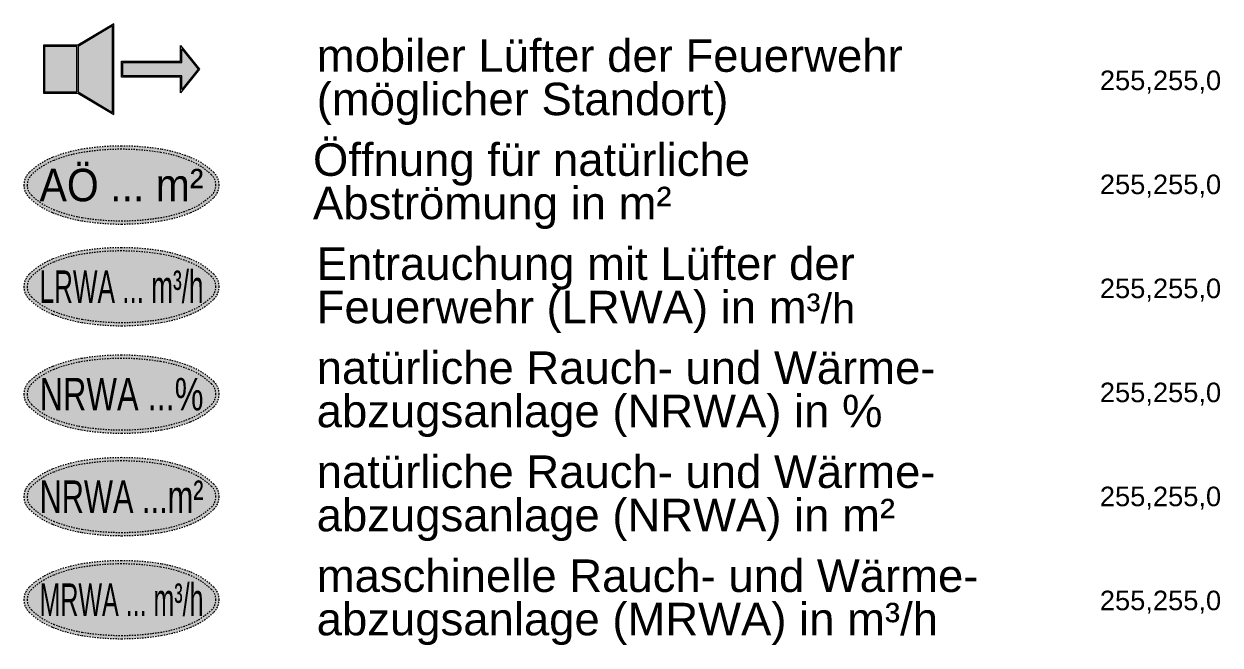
# Paper-space layout 'Layout1' of a CAD drawing. Header units: metres. Extents: x 6 to 406, y 9 to 566.
# Drawn here: x 108.6 to 200.5, y 340.1 to 387.9 of the extents above; entities that cross this region are included whole.
import ezdxf
from ezdxf.enums import TextEntityAlignment as Align

# ---------------------------------------------------------------- set-up
doc = ezdxf.new("R2010")
doc.units = ezdxf.units.M
doc.linetypes.add('AL_0_Ausgezogen', pattern=[1, 1, 0])
doc.layers.get('0').update_dxf_attribs({"linetype": 'AL_0_Ausgezogen', "lineweight": 18})
doc.layers.add('BS_Symbole', color=7, linetype='AL_0_Ausgezogen', lineweight=18)
doc.styles.add('ARIAL', font='arial.ttf')

# ---------------------------------------------------------------- blocks, each defined once
blk = doc.blocks.new('Mobiler Luefter der Feuerwehr')
at = {"lineweight": 5}
h = blk.add_hatch(color=7, dxfattribs=at)
h.dxf.hatch_style = 1
h.paths.add_polyline_path([(-600, 183.786007326657), (-600, -183.7860073267409), (-336.5247370610351, -183.7860073267409), (-59.99999999999869, -348.0000000000415), (-59.99999999999869, 347.9999999999588), (-336.5247370610351, 183.786007326657)])
h.paths.add_polyline_path([(-343.1131943669366, 174.7860073266573), (-343.1131943669366, -174.7860073267405), (-591, -174.7860073267405), (-591, 174.7860073266573)], flags=16)
h.paths.add_polyline_path([(-334.1131943669367, 174.7860072523243), (-68.99999999999875, 332.4115423923486), (-68.99999999999875, -332.4115428729224), (-334.1131943669366, -174.7860073267405)], flags=16)
at = {"lineweight": 5, "true_color": 0xffff00}
h = blk.add_hatch(color=2, dxfattribs=at)
h.dxf.hatch_style = 1
h.paths.add_polyline_path([(-591, -174.7860073267406), (-343.1131943669366, -174.7860073267406), (-343.1131943669366, 174.7860073266572), (-591, 174.7860073266572)])
h.paths.add_polyline_path([(-68.99999999999875, 332.4115423923486), (-334.1131943669366, 174.7860072523243), (-334.1131943669366, -174.7860073267406), (-68.99999999999869, -332.4115428729225)])
h.paths.add_polyline_path([(9, 51.51693368304178), (8.999999999999943, -51.51693368304152), (463.0540525047988, -51.51693368304154), (463.0540525047987, -155.9905525491655), (588.452502197807, -4.065725534019293e-11), (463.0540525047987, 155.9905525491224), (463.0540525047986, 51.5169336830418)])
at = {"lineweight": 5}
h = blk.add_hatch(color=7, dxfattribs=at)
h.dxf.hatch_style = 1
h.paths.add_polyline_path([(454.0540525047987, 181.5508010491102), (454.0540525047987, 60.51693368304043), (4.440892098500626e-16, 60.51693368304043), (4.440892098500626e-16, -60.51693368304243), (454.0540525047987, -60.51693368304243), (454.0540525047987, -181.5508010491492), (600, -4.248734697398504e-11)])
h.paths.add_polyline_path([(463.0540525047987, 51.51693368304066), (463.0540525047987, 155.9905525491213), (588.4525021978071, -4.191891278537696e-11), (463.0540525047987, -155.9905525491665), (463.0540525047987, -51.51693368304266), (8.999999999999986, -51.51693368304266), (8.999999999999986, 51.51693368304066)], flags=16)
at = {"color": 7, "linetype": 'Continuous', "lineweight": 5, "flags": 128}
for points in [[(-600, -183.7860073267409), (-336.5247370610351, -183.7860073267409), (-59.99999999999868, -348.0000000000414), (-59.99999999999868, 347.9999999999588), (-336.5247370610351, 183.786007326657), (-600, 183.786007326657)], [(4.440892098500626e-16, 60.51693368304213), (454.0540525047987, 60.51693368304213), (454.0540525047987, 181.5508010491114), (600, -4.135047859676888e-11), (454.0540525047987, -181.550801049148), (454.0540525047987, -60.5169336830413), (4.440892098500626e-16, -60.5169336830413)], [(8.999999999999986, 51.51693368304179), (463.0540525047987, 51.51693368304179), (463.0540525047987, 155.9905525491224), (588.4525021978071, -4.07820444081608e-11), (463.0540525047987, -155.9905525491654), (463.0540525047987, -51.51693368304153), (8.999999999999986, -51.51693368304153)]]:
    blk.add_lwpolyline(points, close=True, dxfattribs=at)
at = {"color": 7, "linetype": 'Continuous', "lineweight": 5}
for points in [[(-334.1131943669366, -174.7860073267406), (-68.99999999999866, -332.4115428729224), (-68.99999999999866, 332.4115423923486), (-334.1131943669366, 174.7860072523243), (-334.1131943669366, -174.7860073267406)], [(-343.1131943669366, -174.7860073267406), (-343.1131943669366, 174.7860073266573), (-591, 174.7860073266573), (-591, -174.7860073267406), (-343.1131943669366, -174.7860073267406)]]:
    blk.add_lwpolyline(points, dxfattribs=at)
blk = doc.blocks.new('Oeffnung fuer natuerliche Abstroemung')
at = {"lineweight": 5}
h = blk.add_hatch(color=7, dxfattribs=at)
h.paths.add_polyline_path([(530.3300858899094, -212.132034355966, 0.09716323249521537), (709.0276954457978, -96.52446802311376, 0.2034527507076745), (750.0000000000001, -1.297125917751357e-14, 0.2034527507076752), (709.0276954457978, 96.52446802311088, 0.09716323249521355), (530.3300858899094, 212.1320343559631, 0.054130921189549), (305.8142288170417, 274.8370418429005, 0.04107152178222602), (8.79296635503124e-14, 299.9999999999972, 0.0410715217822299), (-305.8142288170756, 274.8370418428976, 0.05413092118954517), (-530.3300858899091, 212.1320343559631, 0.097163232495208), (-709.027695445809, 96.52446802311373, 0.2034527507076819), (-749.9999999999999, -2.855142202217914e-12, 0.2034527507076753), (-709.027695445809, -96.5244680231166, 0.09716323249521333), (-530.3300858899091, -212.132034355966, 0.05413092118954693), (-305.8142288170528, -274.8370418429033, 0.0410715217822279), (8.79296635503124e-14, -300.0000000000028, 0.04107152178223033), (305.8142288170644, -274.8370418429005, 0.05413092118954405)])
h.paths.add_polyline_path([(-301.7278030355668, -250.1732804847421, -0.05413092118955029), (-521.045318981055, -188.9201170838362, -0.09716323249521407), (-691.6612673566987, -78.54094291189996, -0.2034527507076748), (-724.9999999999999, -2.855142202217914e-12, -0.2034527507076852), (-691.6612673566987, 78.54094291189993, -0.0971632324952064), (-521.0453189810663, 188.9201170838305, -0.05413092118954507), (-301.7278030356009, 250.1732804847308, -0.0410715217822303), (8.79296635503124e-14, 274.9999999999972, -0.04107152178222562), (301.727803035567, 250.1732804847364, -0.05413092118954901), (521.0453189810552, 188.9201170838305, -0.09716323249521473), (691.6612673566989, 78.54094291189425, -0.2034527507076749), (725.0000000000001, -1.297125917751357e-14, -0.2034527507076739), (691.6612673566989, -78.54094291189712, -0.09716323249521533), (521.0453189810552, -188.9201170838362, -0.05413092118954535), (301.7278030355898, -250.1732804847364, -0.04107152178222975), (8.79296635503124e-14, -275.0000000000028, -0.04107152178222566)], flags=16)
at = {"lineweight": 5, "true_color": 0xffff00}
blk.add_hatch(color=2, dxfattribs=at).paths.add_polyline_path([(691.6612673566989, -78.54094291189712, 0.203452750707673), (725.0000000000001, -1.297125917751357e-14, 0.2034527507076751), (691.6612673566989, 78.54094291189425, 0.09716323249521433), (521.0453189810552, 188.9201170838305, 0.05413092118954985), (301.727803035567, 250.1732804847393, 0.04107152178222523), (8.79296635503124e-14, 274.9999999999972, 0.04107152178223014), (-301.7278030356009, 250.1732804847336, 0.05413092118954568), (-521.0453189810663, 188.9201170838277, 0.09716323249520574), (-691.6612673566987, 78.54094291189993, 0.2034527507076852), (-724.9999999999999, -2.855142202217914e-12, 0.203452750707675), (-691.6612673566987, -78.54094291189996, 0.0971632324952138), (-521.045318981055, -188.9201170838362, 0.05413092118954738), (-301.7278030355782, -250.1732804847393, 0.04107152178222738), (8.79296635503124e-14, -275.0000000000028, 0.04107152178222981), (301.7278030355898, -250.1732804847364, 0.05413092118954511), (521.0453189810552, -188.9201170838362, 0.0971632324952158)])
at = {"color": 7, "lineweight": 5}
blk.add_lwpolyline([(-749.9999999999999, -2.855142202217914e-12, 0.2034527507076828), (-709.027695445809, -96.52446802311944, 0.09716323249521143), (-530.3300858899091, -212.132034355966, 0.05413092118954461), (-305.8142288170756, -274.8370418429033, 0.04107152178222929), (8.79296635503124e-14, -300.0000000000028, 0.04107152178222925), (305.814228817053, -274.8370418429033, 0.05413092118954638), (530.3300858899094, -212.132034355966, 0.09716323249521203), (709.0276954457978, -96.5244680231166, 0.2034527507076846), (750.0000000000001, -1.297125917751357e-14, 0.2034527507076836), (709.0276954457978, 96.52446802311373, 0.0971632324952123), (530.3300858899094, 212.1320343559631, 0.05413092118954447), (305.8142288170644, 274.8370418428976, 0.04107152178222841), (8.79296635503124e-14, 299.9999999999972, 0.04107152178222982), (-305.8142288170756, 274.8370418428976, 0.05413092118954549), (-530.3300858899091, 212.1320343559603, 0.09716323249520993), (-709.027695445809, 96.52446802311088, 0.2034527507076721)], format="xyb", close=True, dxfattribs=at)
at = {"color": 2, "lineweight": 5, "true_color": 0xffff00}
blk.add_lwpolyline([(-724.9999999999999, -2.855142202217914e-12, 0.2034527507076828), (-691.6612673566987, -78.5409429119028, 0.09716323249521135), (-521.045318981055, -188.9201170838362, 0.0541309211895446), (-301.7278030356009, -250.1732804847393, 0.04107152178222923), (8.79296635503124e-14, -275.0000000000028, 0.04107152178222948), (301.7278030355784, -250.1732804847393, 0.05413092118954613), (521.0453189810552, -188.9201170838362, 0.0971632324952117), (691.6612673566875, -78.54094291189996, 0.2034527507076889), (725.0000000000001, -1.297125917751357e-14, 0.2034527507076851), (691.6612673566875, 78.54094291189709, 0.09716323249521226), (521.0453189810552, 188.9201170838305, 0.05413092118954448), (301.7278030355898, 250.1732804847336, 0.04107152178222834), (8.79296635503124e-14, 274.9999999999972, 0.04107152178222991), (-301.7278030356009, 250.1732804847336, 0.05413092118954552), (-521.0453189810663, 188.9201170838305, 0.09716323249520956), (-691.6612673566987, 78.54094291189425, 0.203452750707672)], format="xyb", close=True, dxfattribs=at)
at = {"color": 7, "lineweight": 5, "style": 'ARIAL', "width": 2.497005745184184}
blk.add_attdef('AÖ', text='', height=250, dxfattribs=at).set_placement((-629.9999999999999, -125), (630, -125), align=Align.FIT)
blk = doc.blocks.new('Entrauchung mit Luefter der Feuerwehr')
at = {"lineweight": 5}
h = blk.add_hatch(color=7, dxfattribs=at)
h.paths.add_polyline_path([(305.814228817053, -274.8370418429034, 0.05413092118954679), (530.3300858899094, -212.132034355966, 0.09716323249521534), (709.0276954457978, -96.5244680231138, 0.2034527507076745), (750.0000000000001, -5.560382332311958e-14, 0.2034527507076761), (709.0276954457978, 96.52446802311084, 0.09716323249521117), (530.3300858899094, 212.1320343559602, 0.0541309211895507), (305.8142288170417, 274.8370418429033, 0.04107152178222567), (8.79296635503124e-14, 299.9999999999971, 0.0410715217822299), (-305.8142288170756, 274.8370418428976, 0.05413092118954596), (-530.3300858899091, 212.1320343559602, 0.09716323249520539), (-709.0276954457976, 96.52446802311653, 0.2034527507076864), (-749.9999999999999, -2.89777476636352e-12, 0.2034527507076765), (-709.027695445809, -96.52446802311664, 0.09716323249521089), (-530.3300858899091, -212.132034355966, 0.05413092118954902), (-305.8142288170528, -274.8370418429062, 0.04107152178222733), (8.79296635503124e-14, -300.0000000000029, 0.04107152178222877)])
h.paths.add_polyline_path([(8.79296635503124e-14, -275.0000000000029, -0.04107152178223002), (-301.7278030356009, -250.1732804847365, -0.05413092118954018), (-521.045318981055, -188.9201170838391, -0.09716323249521863), (-691.6612673566987, -78.5409429119, -0.2034527507076751), (-724.9999999999999, -2.89777476636352e-12, -0.2034527507076918), (-691.6612673566987, 78.54094291189989, -0.09716323249519916), (-521.0453189810777, 188.9201170838248, -0.05413092118954893), (-301.7278030355895, 250.1732804847335, -0.04107152178222975), (8.79296635503124e-14, 274.9999999999971, -0.04107152178222323), (301.7278030355557, 250.1732804847421, -0.05413092118955528), (521.0453189810552, 188.9201170838276, -0.09716323249521074), (691.6612673566989, 78.5409429118942, -0.2034527507076758), (725.0000000000001, -5.560382332311958e-14, -0.2034527507076792), (691.6612673566989, -78.5409429119, -0.09716323249521078), (521.0453189810552, -188.9201170838334, -0.05413092118954504), (301.7278030355898, -250.1732804847365, -0.04107152178223014)], flags=16)
at = {"lineweight": 5, "true_color": 0xffff00}
blk.add_hatch(color=2, dxfattribs=at).paths.add_polyline_path([(691.6612673566989, -78.5409429119, 0.2034527507076795), (725.0000000000001, -5.560382332311958e-14, 0.2034527507076756), (691.6612673566989, 78.5409429118942, 0.09716323249521039), (521.0453189810665, 188.9201170838276, 0.05413092118955587), (301.7278030355557, 250.1732804847421, 0.041071521782223), (8.79296635503124e-14, 274.9999999999971, 0.04107152178222964), (-301.7278030355895, 250.1732804847335, 0.054130921189549), (-521.0453189810777, 188.9201170838248, 0.09716323249519944), (-691.6612673566987, 78.54094291189989, 0.2034527507076915), (-724.9999999999999, -2.89777476636352e-12, 0.2034527507076752), (-691.6612673566987, -78.5409429119, 0.09716323249521833), (-521.045318981055, -188.9201170838391, 0.05413092118954019), (-301.7278030356009, -250.1732804847365, 0.0410715217822301), (8.79296635503124e-14, -275.0000000000029, 0.0410715217822301), (301.7278030355898, -250.1732804847365, 0.05413092118954516), (521.0453189810552, -188.9201170838334, 0.09716323249521067)])
at = {"color": 7, "lineweight": 5}
blk.add_lwpolyline([(-749.9999999999999, -2.89777476636352e-12, 0.2034527507076828), (-709.0276954457976, -96.52446802311948, 0.09716323249521143), (-530.3300858899091, -212.132034355966, 0.05413092118954461), (-305.8142288170756, -274.8370418429034, 0.04107152178222929), (8.79296635503124e-14, -300.0000000000029, 0.04107152178222925), (305.814228817053, -274.8370418429034, 0.05413092118954638), (530.3300858899094, -212.132034355966, 0.09716323249521203), (709.0276954457978, -96.52446802311664, 0.2034527507076846), (750.0000000000001, -5.560382332311958e-14, 0.2034527507076836), (709.0276954457978, 96.52446802311368, 0.0971632324952123), (530.3300858899094, 212.1320343559631, 0.05413092118954447), (305.8142288170644, 274.8370418428976, 0.04107152178222841), (8.79296635503124e-14, 299.9999999999971, 0.04107152178222982), (-305.8142288170756, 274.8370418428976, 0.05413092118954549), (-530.3300858899091, 212.1320343559602, 0.09716323249520993), (-709.027695445809, 96.52446802311084, 0.2034527507076721)], format="xyb", close=True, dxfattribs=at)
at = {"color": 2, "lineweight": 5, "true_color": 0xffff00}
blk.add_lwpolyline([(-724.9999999999999, -2.89777476636352e-12, 0.2034527507076851), (-691.6612673566987, -78.54094291190285, 0.09716323249521057), (-521.045318981055, -188.9201170838363, 0.05413092118954435), (-301.7278030356009, -250.1732804847365, 0.04107152178222939), (8.79296635503124e-14, -275.0000000000029, 0.04107152178222918), (301.7278030355784, -250.1732804847393, 0.05413092118954589), (521.0453189810552, -188.9201170838334, 0.09716323249521157), (691.6612673566875, -78.5409429119, 0.2034527507076837), (725.0000000000001, -5.560382332311958e-14, 0.2034527507076851), (691.6612673566875, 78.54094291189705, 0.0971632324952127), (521.0453189810552, 188.9201170838305, 0.05413092118954421), (301.7278030355898, 250.1732804847335, 0.04107152178222847), (8.79296635503124e-14, 274.9999999999971, 0.04107152178222991), (-301.7278030356009, 250.1732804847335, 0.05413092118954525), (-521.045318981055, 188.9201170838305, 0.09716323249521006), (-691.6612673566987, 78.5409429118942, 0.2034527507076714)], format="xyb", close=True, dxfattribs=at)
at = {"color": 7, "style": 'ARIAL', "width": 1.248081081081081}
blk.add_attdef('LRWA', text='', height=250, dxfattribs=at).set_placement((-630.0000000000014, -125.0000000000029), (629.9999999999985, -125.0000000000029), align=Align.FIT)
blk = doc.blocks.new('Natuerliche Rauch-und Waermeabzugsanlage')
at = {"lineweight": 5}
h = blk.add_hatch(color=7, dxfattribs=at)
h.paths.add_polyline_path([(2.277046229189326e-13, 299.9999999999999, 0.0410715217822302), (-305.8142288170641, 274.8370418429004, 0.05413092118954504), (-530.330085889909, 212.132034355963, 0.09716323249520709), (-709.0276954457975, 96.5244680231165, 0.2034527507076823), (-749.9999999999998, -8.08242361927114e-14, 0.2034527507076752), (-709.0276954458088, -96.52446802311383, 0.09716323249521316), (-530.330085889909, -212.1320343559632, 0.05413092118954696), (-305.8142288170527, -274.8370418429006, 0.04107152178222796), (2.277046229189326e-13, -300.0000000000001, 0.04107152178222994), (305.8142288170645, -274.8370418429006, 0.05413092118954533), (530.3300858899208, -212.1320343559632, 0.09716323249521411), (709.0276954458093, -96.52446802311098, 0.2034527507076749), (750.0000000000002, 2.761346706847689e-12, 0.2034527507076747), (709.0276954458093, 96.52446802311366, 0.09716323249521419), (530.3300858899095, 212.1320343559659, 0.05413092118954925), (305.8142288170418, 274.837041842906, 0.04107152178222573)])
h.paths.add_polyline_path([(301.7278030355785, 250.1732804847392, -0.05413092118954619), (521.0453189810553, 188.9201170838361, -0.0971632324952167), (691.661267356699, 78.54094291189702, -0.2034527507076738), (725.0000000000002, 2.761346706847689e-12, -0.2034527507076735), (691.661267356699, -78.54094291189435, -0.09716323249521237), (521.0453189810667, -188.9201170838306, -0.05413092118954656), (301.7278030355899, -250.1732804847365, -0.04107152178222974), (2.277046229189326e-13, -275.0000000000001, -0.04107152178222782), (-301.7278030355781, -250.1732804847365, -0.05413092118954646), (-521.0453189810548, -188.9201170838334, -0.09716323249521432), (-691.6612673566872, -78.54094291189719, -0.2034527507076749), (-724.9999999999998, -8.08242361927114e-14, -0.2034527507076837), (-691.6612673566872, 78.54094291189986, -0.09716323249520788), (-521.0453189810548, 188.9201170838333, -0.05413092118954424), (-301.7278030355894, 250.1732804847335, -0.04107152178223052), (2.277046229189326e-13, 274.9999999999999, -0.04107152178222645)], flags=16)
at = {"lineweight": 5, "true_color": 0xffff00}
blk.add_hatch(color=2, dxfattribs=at).paths.add_polyline_path([(521.0453189810553, 188.9201170838361, 0.05413092118954771), (301.7278030355671, 250.1732804847392, 0.04107152178222568), (2.277046229189326e-13, 274.9999999999999, 0.04107152178223018), (-301.7278030355894, 250.1732804847364, 0.05413092118954498), (-521.0453189810548, 188.9201170838333, 0.09716323249520753), (-691.6612673566872, 78.54094291189986, 0.2034527507076841), (-724.9999999999998, -8.08242361927114e-14, 0.2034527507076749), (-691.6612673566872, -78.54094291189719, 0.0971632324952137), (-521.0453189810548, -188.9201170838334, 0.05413092118954743), (-301.7278030355781, -250.1732804847365, 0.04107152178222743), (2.277046229189326e-13, -275.0000000000001, 0.04107152178222956), (301.7278030355899, -250.1732804847365, 0.05413092118954688), (521.0453189810667, -188.9201170838306, 0.09716323249521243), (691.661267356699, -78.54094291189435, 0.2034527507076733), (725.0000000000002, 2.761346706847689e-12, 0.2034527507076739), (691.661267356699, 78.54094291189702, 0.09716323249521634)])
at = {"color": 7, "lineweight": 5}
blk.add_lwpolyline([(-749.9999999999998, -8.08242361927114e-14, 0.2034527507076828), (-709.0276954457975, -96.52446802311667, 0.09716323249521143), (-530.330085889909, -212.1320343559632, 0.05413092118954461), (-305.8142288170641, -274.8370418429006, 0.04107152178222929), (2.277046229189326e-13, -300.0000000000001, 0.04107152178222925), (305.8142288170645, -274.8370418429006, 0.05413092118954638), (530.3300858899208, -212.1320343559632, 0.09716323249521203), (709.0276954458093, -96.52446802311383, 0.2034527507076846), (750.0000000000002, 2.761346706847689e-12, 0.2034527507076836), (709.0276954458093, 96.5244680231165, 0.0971632324952123), (530.3300858899095, 212.1320343559659, 0.05413092118954447), (305.8142288170645, 274.8370418429004, 0.04107152178222841), (2.277046229189326e-13, 299.9999999999999, 0.04107152178222982), (-305.8142288170641, 274.8370418429004, 0.05413092118954549), (-530.330085889909, 212.132034355963, 0.09716323249520993), (-709.0276954458088, 96.52446802311366, 0.2034527507076721)], format="xyb", close=True, dxfattribs=at)
at = {"color": 2, "lineweight": 5, "true_color": 0xffff00}
blk.add_lwpolyline([(-724.9999999999998, -8.08242361927114e-14, 0.2034527507076828), (-691.6612673566872, -78.54094291190003, 0.09716323249521114), (-521.0453189810548, -188.9201170838334, 0.05413092118954457), (-301.7278030355894, -250.1732804847365, 0.04107152178222936), (2.277046229189326e-13, -275.0000000000001, 0.04107152178222948), (301.7278030355899, -250.1732804847365, 0.05413092118954614), (521.0453189810667, -188.9201170838334, 0.09716323249521175), (691.6612673566876, -78.54094291189719, 0.2034527507076854), (725.0000000000002, 2.761346706847689e-12, 0.2034527507076838), (691.6612673566876, 78.54094291189986, 0.09716323249521207), (521.0453189810667, 188.9201170838333, 0.0541309211895442), (301.7278030355899, 250.1732804847364, 0.04107152178222834), (2.277046229189326e-13, 274.9999999999999, 0.04107152178222992), (-301.7278030355894, 250.1732804847364, 0.05413092118954552), (-521.0453189810548, 188.9201170838333, 0.09716323249520964), (-691.6612673566872, 78.54094291189702, 0.2034527507076726)], format="xyb", close=True, dxfattribs=at)
at = {"color": 7, "style": 'ARIAL', "width": 1.18029392971246}
blk.add_attdef('NRWA', text='', height=250, dxfattribs=at).set_placement((-629.9999999999998, -125.0000000000001), (630.0000000000001, -125.0000000000001), align=Align.FIT)
blk = doc.blocks.new('Natuerliche Rauch-und Waermeabzugsanlage_m2')
at = {"lineweight": 5}
h = blk.add_hatch(color=7, dxfattribs=at)
h.paths.add_polyline_path([(8.79296635503124e-14, 299.999999999997, 0.0410715217822302), (-305.8142288170642, 274.8370418428975, 0.05413092118954504), (-530.3300858899091, 212.1320343559602, 0.09716323249520709), (-709.0276954457976, 96.52446802311364, 0.2034527507076823), (-749.9999999999999, -2.948215369408059e-12, 0.2034527507076752), (-709.027695445809, -96.52446802311668, 0.09716323249521316), (-530.3300858899091, -212.1320343559661, 0.05413092118954696), (-305.8142288170528, -274.8370418429034, 0.04107152178222796), (8.79296635503124e-14, -300.000000000003, 0.04107152178222994), (305.8142288170644, -274.8370418429034, 0.05413092118954533), (530.3300858899207, -212.1320343559661, 0.09716323249521411), (709.0276954458092, -96.52446802311384, 0.2034527507076749), (750.0000000000001, -1.060444263676579e-13, 0.2034527507076747), (709.0276954458092, 96.5244680231108, 0.09716323249521419), (530.3300858899094, 212.132034355963, 0.05413092118954925), (305.8142288170417, 274.8370418429032, 0.04107152178222573)])
h.paths.add_polyline_path([(301.7278030355784, 250.1732804847363, -0.05413092118954619), (521.0453189810552, 188.9201170838332, -0.0971632324952167), (691.6612673566989, 78.54094291189416, -0.2034527507076738), (725.0000000000001, -1.060444263676579e-13, -0.2034527507076735), (691.6612673566989, -78.5409429118972, -0.09716323249521237), (521.0453189810665, -188.9201170838335, -0.05413092118954656), (301.7278030355898, -250.1732804847394, -0.04107152178222974), (8.79296635503124e-14, -275.000000000003, -0.04107152178222782), (-301.7278030355782, -250.1732804847394, -0.05413092118954646), (-521.045318981055, -188.9201170838363, -0.09716323249521432), (-691.6612673566873, -78.54094291190005, -0.2034527507076749), (-724.9999999999999, -2.948215369408059e-12, -0.2034527507076837), (-691.6612673566873, 78.540942911897, -0.09716323249520788), (-521.045318981055, 188.9201170838304, -0.05413092118954424), (-301.7278030355895, 250.1732804847306, -0.04107152178223052), (8.79296635503124e-14, 274.999999999997, -0.04107152178222645)], flags=16)
at = {"lineweight": 5, "true_color": 0xffff00}
blk.add_hatch(color=2, dxfattribs=at).paths.add_polyline_path([(521.0453189810552, 188.9201170838332, 0.05413092118954771), (301.727803035567, 250.1732804847363, 0.04107152178222568), (8.79296635503124e-14, 274.999999999997, 0.04107152178223018), (-301.7278030355895, 250.1732804847335, 0.05413092118954498), (-521.045318981055, 188.9201170838304, 0.09716323249520753), (-691.6612673566873, 78.540942911897, 0.2034527507076841), (-724.9999999999999, -2.948215369408059e-12, 0.2034527507076749), (-691.6612673566873, -78.54094291190005, 0.0971632324952137), (-521.045318981055, -188.9201170838363, 0.05413092118954743), (-301.7278030355782, -250.1732804847394, 0.04107152178222743), (8.79296635503124e-14, -275.000000000003, 0.04107152178222956), (301.7278030355898, -250.1732804847394, 0.05413092118954688), (521.0453189810665, -188.9201170838335, 0.09716323249521243), (691.6612673566989, -78.5409429118972, 0.2034527507076733), (725.0000000000001, -1.060444263676579e-13, 0.2034527507076739), (691.6612673566989, 78.54094291189416, 0.09716323249521634)])
at = {"color": 7, "lineweight": 5}
blk.add_lwpolyline([(-749.9999999999999, -2.948215369408059e-12, 0.2034527507076828), (-709.0276954457976, -96.52446802311952, 0.09716323249521143), (-530.3300858899091, -212.1320343559661, 0.05413092118954461), (-305.8142288170642, -274.8370418429034, 0.04107152178222929), (8.79296635503124e-14, -300.000000000003, 0.04107152178222925), (305.8142288170644, -274.8370418429034, 0.05413092118954638), (530.3300858899207, -212.1320343559661, 0.09716323249521203), (709.0276954458092, -96.52446802311668, 0.2034527507076846), (750.0000000000001, -1.060444263676579e-13, 0.2034527507076836), (709.0276954458092, 96.52446802311364, 0.0971632324952123), (530.3300858899094, 212.132034355963, 0.05413092118954447), (305.8142288170644, 274.8370418428975, 0.04107152178222841), (8.79296635503124e-14, 299.999999999997, 0.04107152178222982), (-305.8142288170642, 274.8370418428975, 0.05413092118954549), (-530.3300858899091, 212.1320343559602, 0.09716323249520993), (-709.027695445809, 96.5244680231108, 0.2034527507076721)], format="xyb", close=True, dxfattribs=at)
at = {"color": 2, "lineweight": 5, "true_color": 0xffff00}
blk.add_lwpolyline([(-724.9999999999999, -2.948215369408059e-12, 0.2034527507076828), (-691.6612673566873, -78.54094291190289, 0.09716323249521114), (-521.045318981055, -188.9201170838363, 0.05413092118954457), (-301.7278030355895, -250.1732804847394, 0.04107152178222936), (8.79296635503124e-14, -275.000000000003, 0.04107152178222948), (301.7278030355898, -250.1732804847394, 0.05413092118954614), (521.0453189810665, -188.9201170838363, 0.09716323249521175), (691.6612673566875, -78.54094291190005, 0.2034527507076854), (725.0000000000001, -1.060444263676579e-13, 0.2034527507076838), (691.6612673566875, 78.540942911897, 0.09716323249521207), (521.0453189810665, 188.9201170838304, 0.0541309211895442), (301.7278030355898, 250.1732804847335, 0.04107152178222834), (8.79296635503124e-14, 274.999999999997, 0.04107152178222992), (-301.7278030355895, 250.1732804847335, 0.05413092118954552), (-521.045318981055, 188.9201170838304, 0.09716323249520964), (-691.6612673566873, 78.54094291189416, 0.2034527507076726)], format="xyb", close=True, dxfattribs=at)
at = {"color": 7, "style": 'ARIAL', "width": 1.18029392971246}
blk.add_attdef('NRWA', text='', height=250, dxfattribs=at).set_placement((-629.9999999999999, -125.0000000000029), (630, -125.0000000000029), align=Align.FIT)
blk = doc.blocks.new('Maschinelle Rauch-und Waermeabzugsanlage')
at = {"lineweight": 5}
h = blk.add_hatch(color=7, dxfattribs=at)
h.paths.add_polyline_path([(8.79296635503124e-14, 299.9999999999971, 0.04107152178223021), (-305.8142288170756, 274.8370418428976, 0.05413092118954504), (-530.3300858899091, 212.1320343559602, 0.09716323249520714), (-709.027695445809, 96.52446802311367, 0.2034527507076822), (-749.9999999999999, -2.919091048436323e-12, 0.2034527507076753), (-709.027695445809, -96.52446802311665, 0.09716323249521333), (-530.3300858899091, -212.1320343559661, 0.05413092118954693), (-305.8142288170528, -274.8370418429034, 0.0410715217822279), (8.79296635503124e-14, -300.0000000000029, 0.04107152178222994), (305.8142288170644, -274.8370418429034, 0.05413092118954535), (530.3300858899094, -212.1320343559661, 0.09716323249521405), (709.0276954457978, -96.52446802311381, 0.2034527507076749), (750.0000000000001, -7.692010539592269e-14, 0.2034527507076747), (709.0276954457978, 96.52446802311083, 0.09716323249521405), (530.3300858899094, 212.132034355963, 0.05413092118954942), (305.8142288170417, 274.8370418429033, 0.04107152178222567)])
h.paths.add_polyline_path([(8.79296635503124e-14, 274.9999999999971, -0.04107152178222584), (301.727803035567, 250.1732804847364, -0.0541309211895472), (521.0453189810552, 188.9201170838333, -0.09716323249521686), (691.6612673566989, 78.54094291189419, -0.2034527507076736), (725.0000000000001, -7.692010539592269e-14, -0.2034527507076735), (691.6612673566989, -78.54094291189718, -0.09716323249521237), (521.0453189810552, -188.9201170838334, -0.05413092118954656), (301.7278030355898, -250.1732804847394, -0.04107152178222974), (8.79296635503124e-14, -275.0000000000029, -0.04107152178222782), (-301.7278030355782, -250.1732804847394, -0.05413092118954646), (-521.045318981055, -188.9201170838363, -0.09716323249521432), (-691.6612673566987, -78.54094291190002, -0.2034527507076749), (-724.9999999999999, -2.919091048436323e-12, -0.2034527507076837), (-691.6612673566987, 78.54094291189703, -0.09716323249520785), (-521.045318981055, 188.9201170838304, -0.05413092118954462), (-301.7278030356009, 250.1732804847335, -0.04107152178223031)], flags=16)
at = {"lineweight": 5, "true_color": 0xffff00}
blk.add_hatch(color=2, dxfattribs=at).paths.add_polyline_path([(521.0453189810552, 188.9201170838304, 0.05413092118954842), (301.727803035567, 250.1732804847392, 0.04107152178222549), (8.79296635503124e-14, 274.9999999999971, 0.04107152178223017), (-301.7278030356009, 250.1732804847335, 0.05413092118954498), (-521.0453189810663, 188.9201170838304, 0.09716323249520756), (-691.6612673566987, 78.54094291189703, 0.203452750707684), (-724.9999999999999, -2.919091048436323e-12, 0.203452750707675), (-691.6612673566987, -78.54094291190002, 0.09716323249521376), (-521.045318981055, -188.9201170838363, 0.05413092118954718), (-301.7278030355782, -250.1732804847394, 0.04107152178222756), (8.79296635503124e-14, -275.0000000000029, 0.04107152178222957), (301.7278030355784, -250.1732804847394, 0.05413092118954687), (521.0453189810552, -188.9201170838334, 0.09716323249521236), (691.6612673566989, -78.54094291189718, 0.2034527507076735), (725.0000000000001, -7.692010539592269e-14, 0.2034527507076739), (691.6612673566989, 78.54094291189419, 0.09716323249521557)])
at = {"color": 7, "lineweight": 5}
blk.add_lwpolyline([(-749.9999999999999, -2.919091048436323e-12, 0.2034527507076828), (-709.027695445809, -96.5244680231195, 0.09716323249521143), (-530.3300858899091, -212.1320343559661, 0.05413092118954461), (-305.8142288170756, -274.8370418429034, 0.04107152178222929), (8.79296635503124e-14, -300.0000000000029, 0.04107152178222925), (305.814228817053, -274.8370418429034, 0.05413092118954638), (530.3300858899094, -212.1320343559661, 0.09716323249521203), (709.0276954457978, -96.52446802311665, 0.2034527507076846), (750.0000000000001, -7.692010539592269e-14, 0.2034527507076836), (709.0276954457978, 96.52446802311367, 0.0971632324952123), (530.3300858899094, 212.132034355963, 0.05413092118954447), (305.8142288170644, 274.8370418428976, 0.04107152178222841), (8.79296635503124e-14, 299.9999999999971, 0.04107152178222982), (-305.8142288170756, 274.8370418428976, 0.05413092118954549), (-530.3300858899091, 212.1320343559602, 0.09716323249520993), (-709.027695445809, 96.52446802311083, 0.2034527507076721)], format="xyb", close=True, dxfattribs=at)
at = {"color": 2, "lineweight": 5, "true_color": 0xffff00}
blk.add_lwpolyline([(-724.9999999999999, -2.919091048436323e-12, 0.2034527507076828), (-691.6612673566987, -78.54094291190286, 0.09716323249521114), (-521.045318981055, -188.9201170838363, 0.05413092118954457), (-301.7278030356009, -250.1732804847394, 0.04107152178222936), (8.79296635503124e-14, -275.0000000000029, 0.04107152178222948), (301.7278030355784, -250.1732804847394, 0.05413092118954614), (521.0453189810552, -188.9201170838363, 0.09716323249521175), (691.6612673566875, -78.54094291190002, 0.2034527507076854), (725.0000000000001, -7.692010539592269e-14, 0.2034527507076838), (691.6612673566875, 78.54094291189703, 0.09716323249521207), (521.0453189810552, 188.9201170838304, 0.0541309211895442), (301.7278030355898, 250.1732804847335, 0.04107152178222834), (8.79296635503124e-14, 274.9999999999971, 0.04107152178222992), (-301.7278030356009, 250.1732804847335, 0.05413092118954552), (-521.0453189810663, 188.9201170838304, 0.09716323249520964), (-691.6612673566987, 78.54094291189419, 0.2034527507076726)], format="xyb", close=True, dxfattribs=at)
at = {"color": 7, "style": 'ARIAL', "width": 1.138991829813473}
blk.add_attdef('MRWA', text='', height=250, rotation=359.9999999999999, dxfattribs=at).set_placement((-629.9999999999999, -124.9999999999994), (630, -125.0000000000029), align=Align.FIT)

psp = doc.layouts.get("Layout1")

# ---------------------------------------------------------------- block references
at = {"layer": 'BS_Symbole', "xscale": 0.01, "yscale": 0.01, "zscale": 0.01}
psp.add_blockref('Mobiler Luefter der Feuerwehr', (116.1273171988556, 384.4182930123841), dxfattribs=at)
at = {"layer": 'BS_Symbole'}
ref = psp.add_blockref('Oeffnung fuer natuerliche Abstroemung', (116.1273171988556, 375.50553849516), dxfattribs=dict(at, xscale=0.01, yscale=0.01, zscale=0.01))
ref.add_attrib('AÖ', 'AÖ ... m²', dxfattribs={"layer": '0', "color": 7, "lineweight": 5, "height": 2.5, "style": 'ARIAL', "width": 0.9019335937499934}).set_placement((109.8273171988557, 374.25553849516), (122.4273171988556, 374.25553849516), align=Align.FIT)
ref = psp.add_blockref('Entrauchung mit Luefter der Feuerwehr', (116.1273171988556, 367.6860615371916), dxfattribs=dict(at, xscale=0.01, yscale=0.01, zscale=0.01))
ref.add_attrib('LRWA', 'LRWA ... m³/h', dxfattribs={"layer": '0', "color": 7, "height": 2.5, "style": 'ARIAL', "width": 0.5746336910872567}).set_placement((109.8273171988557, 366.4360615371916), (122.4273171988556, 366.4360615371916), align=Align.FIT)
ref = psp.add_blockref('Natuerliche Rauch-und Waermeabzugsanlage', (116.1273171988556, 359.4222183058145), dxfattribs=dict(at, xscale=0.01, yscale=0.01, zscale=0.01))
ref.add_attrib('NRWA', 'NRWA ...%', dxfattribs={"layer": '0', "color": 7, "height": 2.5, "style": 'ARIAL', "width": 0.7136024724744008}).set_placement((109.8273171988557, 358.1722183058145), (122.4273171988556, 358.1722183058145), align=Align.FIT)
ref = psp.add_blockref('Natuerliche Rauch-und Waermeabzugsanlage_m2', (116.1273171988556, 351.5392234299569), dxfattribs=dict(at, xscale=0.01, yscale=0.01, zscale=0.01))
ref.add_attrib('NRWA', 'NRWA ...m²', dxfattribs={"layer": '0', "color": 7, "height": 2.5, "style": 'ARIAL', "width": 0.6765534291731476}).set_placement((109.8273171988556, 350.2892234299569), (122.4273171988555, 350.2892234299569), align=Align.FIT)
ref = psp.add_blockref('Maschinelle Rauch-und Waermeabzugsanlage', (116.1273171988556, 343.6161541954359), dxfattribs=dict(at, xscale=0.01, yscale=0.01, zscale=0.01))
ref.add_attrib('MRWA', 'MRWA ... m³/h', dxfattribs={"layer": '0', "color": 7, "height": 2.5, "style": 'ARIAL', "width": 0.5503642458100517}).set_placement((109.8273171988557, 342.3661541954359), (122.4273171988556, 342.3661541954359), align=Align.FIT)

# ---------------------------------------------------------------- texts
at = {"layer": 'BS_Symbole', "char_height": 2.5, "attachment_point": 4, "line_spacing_factor": 0.8, "style": 'ARIAL'}
for s, width, insert in [('\\pxt3;mobiler Lüfter der Feuerwehr (möglicher Standort)', 60.12681694729201, (131.1273171988556, 383.4182930123841)), ('\\pxt3;Öffnung für natürliche Abströmung in m²', 47.79900826327105, (130.8405718130968, 375.4182930123841)), ('\\A1;\\pxt3;Entrauchung mit Lüfter der Feuerwehr (LRWA) in m{\\A0;\\H0.91667x;³/h}', 57.85015502578165, (131.1273171988556, 367.4182930123841)), ('\\pxt3;natürliche Rauch- und Wärme-\\Pabzugsanlage (NRWA) in %', 60.12681694729201, (131.1273171988556, 359.4182930123841)), ('\\pxt3;natürliche Rauch- und Wärme-\\Pabzugsanlage (NRWA) in m²', 60.12681694729201, (131.1273171988556, 351.4182930123841))]:
    psp.add_mtext_dynamic_manual_height_columns(s, width=width, gutter_width=12.5, heights=[0], dxfattribs=dict(at, insert=insert))
at = {"layer": 'BS_Symbole', "char_height": 1.5, "attachment_point": 6, "style": 'ARIAL'}
for insert in [(200.6273171988556, 383.4182930123841), (200.6273171988556, 375.4182930123841), (200.6273171988556, 367.4182930123841), (200.6273171988556, 359.4182930123841), (200.6273171988556, 351.4182930123841), (200.6273171988556, 343.4182930123841)]:
    psp.add_mtext_dynamic_manual_height_columns('\\pxt3;255,255,0', width=11.67346675904162, gutter_width=12.5, heights=[0], dxfattribs=dict(at, insert=insert))
at = {"layer": 'BS_Symbole', "insert": (131.1273171988556, 343.4182930123841), "char_height": 2.5, "width": 132.753633894584, "attachment_point": 4, "line_spacing_factor": 0.8, "style": 'ARIAL'}
psp.add_mtext('\\pxt3;maschinelle Rauch- und Wärme-\\Pabzugsanlage (MRWA) in m³/h', dxfattribs=at)

doc.saveas('drawing.dxf')
